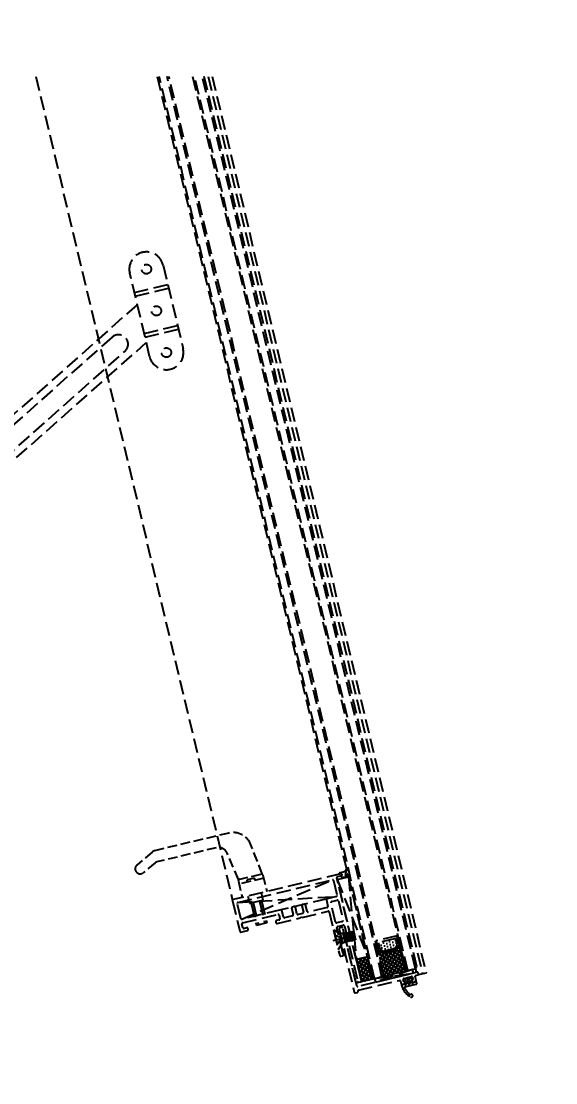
# Model space of a CAD drawing. Extents: x 220580 to 2027826, y -309201 to 71987.
# Drawn here: x 323777 to 324057, y -164420 to -163863 of the extents above; entities that cross this region are included whole.
import ezdxf

# ---------------------------------------------------------------- set-up
doc = ezdxf.new("R2010")
doc.units = 0
doc.linetypes.add('ZN-DASH', pattern=[0.35, 0.25, -0.1])
for name, color, linetype in [('!ZN1-填充-8', 8, 'Continuous'), ('!ZN4-辅助材料-1', 1, 'Continuous'), ('20剖面图$0$A-SFCE', 30, 'Continuous'), ('4玻璃幕墙', 4, 'Continuous'), ('DIM', 173, 'Continuous')]:
    doc.layers.add(name, color=color, linetype=linetype)
doc.styles.add('DHTEXT-1', font='ROMANS.shx', dxfattribs={"width": 0.7, "bigfont": 'CHINESE.shx'})
doc.dimstyles.new('ZN200', dxfattribs={"dimscale": 200, "dimtxt": 2.5, "dimasz": 1.5, "dimexe": 1, "dimexo": 2, "dimgap": 0.9, "dimtad": 1, "dimdec": 0, "dimdsep": 46, "dimtxsty": 'DHTEXT-1', "dimblk": 'ARCHTICK', "dimcen": 2.5, "dimclrd": 173, "dimclre": 173, "dimclrt": 7, "dimazin": 2, "dimtfac": 1, "dimtdec": 0, "dimtix": 1, "dimtmove": 2, "dimatfit": 3, "dimfxl": 0, "dimtolj": 1, "dimtzin": 0, "dimarcsym": 0})

# ---------------------------------------------------------------- blocks, each defined once
blk = doc.blocks.new('风撑')
at = {"layer": '!ZN4-辅助材料-1', "linetype": 'ZN-DASH', "ltscale": 30}
for p, q in [((-9, 355.9999999999927), (9, 355.9999999999927)), ((-9, 355.9999999999927), (-9, 0)), ((-8, 0), (-8, 355.9999999999927)), ((8, 355.9999999999927), (8, 0)), ((9, 355.9999999999927), (9, 0)), ((-1.25, 345.7499999999964), (-1.25, 346.2499999999964)), ((-1.25, 346.2499999999964), (-0.25, 346.2499999999964)), ((-1.25, 345.7499999999964), (-0.25, 345.7499999999964)), ((-0.25, 347.2499999999964), (0.25, 347.2499999999964)), ((-0.25, 346.2499999999964), (-0.25, 347.2499999999964)), ((-0.25, 344.7499999999964), (-0.25, 345.7499999999964)), ((0.25, 346.2499999999964), (0.25, 347.2499999999964)), ((0.25, 346.2499999999964), (1.25, 346.2499999999964)), ((0.25, 344.7499999999964), (0.25, 345.7499999999964)), ((0.25, 345.7499999999964), (1.25, 345.7499999999964)), ((1.25, 345.7499999999964), (1.25, 346.2499999999964)), ((-0.25, 344.7499999999964), (0.25, 344.7499999999964)), ((-2.616948946972116, 334.8032638386976), (-3.852704278135207, 330.9999999999964)), ((2.705703834726592, 334.5301043818145), (3.852704278138845, 330.9999999999964)), ((-3.852704278138845, 330.9999999999964), (3.852704278138845, 330.9999999999964)), ((185.7447231561937, 267.1854462485717), (203.2525515795687, 271.3658701382883)), ((186.2092146995001, 265.2401319793062), (203.717043122876, 269.4205558690264)), ((190.8541301325185, 245.7869892866693), (208.3619585558972, 249.9674131763932)), ((191.3186216758204, 243.8416750174074), (208.8264500992, 248.0220989071277)), ((-8, 111.0076035781167), (8, 111.0076035781167)), ((-8, 58.32390508476237), (8, 58.32390508476237)), ((-3.852704278138845, 24.99999999999636), (3.852704278138845, 24.99999999999636)), ((-2.616948946972116, 21.19673616129512), (-3.852704278135207, 24.99999999999636)), ((2.705703834726592, 21.46989561817827), (3.852704278138845, 24.99999999999636)), ((-0.25, 11.24999999999636), (0.25, 11.24999999999636)), ((-0.25, 11.24999999999636), (-0.25, 10.24999999999636)), ((0.25, 11.24999999999636), (0.25, 10.24999999999636)), ((-1.25, 10.24999999999636), (-1.25, 9.749999999996362)), ((-1.25, 10.24999999999636), (-0.25, 10.24999999999636)), ((-1.25, 9.749999999996362), (-0.25, 9.749999999996362)), ((-0.25, 9.749999999996362), (-0.25, 8.749999999996362)), ((-0.25, 8.749999999996362), (0.25, 8.749999999996362)), ((0.25, 10.24999999999636), (1.25, 10.24999999999636)), ((0.25, 9.749999999996362), (1.25, 9.749999999996362)), ((0.25, 9.749999999996362), (0.25, 8.749999999996362)), ((1.25, 10.24999999999636), (1.25, 9.749999999996362)), ((-9, 0), (9, 0))]:
    blk.add_line(p, q, dxfattribs=at)
for points in [[(-2.5, 343.4999999999964, 0.9999999999999999), (2.5, 343.4999999999964), (2.5, 348.4999999999964, 0.9999999999999999), (-2.5, 348.4999999999964)], [(193.7572022781596, 233.6287751037707), (183.3061425538554, 277.3983461622047, -0.9999999999999999), (200.8139709772349, 281.5787700519249), (211.2650307015347, 237.809198993491, -0.9999999999999999)], [(22.93916377495043, 96.30616944273788), (180.7668463900773, 236.3469585019957, 1), (174.1298421692527, 243.8269434600588), (16.30215955413041, 103.786154400801, 1)], [(-2.5, 12.49999999999636, -0.9999999999999999), (2.5, 12.49999999999636), (2.5, 7.499999999996362, -0.9999999999999999), (-2.5, 7.499999999996362)]]:
    blk.add_lwpolyline(points, format="xyb", close=True, dxfattribs=at)
blk.add_lwpolyline([(187.2628429357355, 260.8274831980489), (-5.80060302514903, 89.52193740989605, 0.9999999999998205), (6.146004572313359, 76.05796448538604), (192.0042314519405, 240.9703063135785)], format="xyb", dxfattribs=at)
for centre, radius in [((0, 345.9999999999964), 2), ((192.0600567655465, 279.488558107063), 2.5), ((197.2855866276968, 257.6037725778478), 2.5), ((197.2855866276968, 257.6037725778478), 2.5), ((202.5111164898435, 235.7189870486291), 2.5), ((0.1727007735753432, 82.78995094764105), 2.5), ((0, 9.999999999996362), 2)]:
    blk.add_circle(centre, radius, dxfattribs=at)
for centre, start, end in [((0, 333.8019667477311), 15.06214812451617, 159.0621481235429), ((0, 22.19803325226167), 200.9378518764571, 344.9378518754838)]:
    blk.add_arc(centre, 2.801966747737565, start, end, dxfattribs=at)
blk = doc.blocks.new('20201118141255')
at = {"layer": '!ZN1-填充-8', "linetype": 'ZN-DASH', "ltscale": 20}
for p, q in [((-40.30812096272348, 34.22408561516249), (-49.88993809213207, 29.30549660574661)), ((0.9188958572958654, 34.49999797795363), (-39.16644054236167, 34.49999797800456)), ((-40.29308535698146, 28.24258519426849), (-47.54224838719165, 24.67099811200796)), ((-7.232601967811206, 28.4999979779609), (-39.18818600527811, 28.49999797799001)), ((-50.88964606185255, 25.79127108337752), (-50.78853612897728, 25.62344744308257)), ((0.2400063855502594, 9.599999840350165), (-2.348101880834292, 24.56848237197892)), ((13.04000638553498, 9.599991326283543), (10.84305852816397, 25.72922345845336)), ((5.853420589119196e-06, 8.799999999990405), (0, 0)), ((13.28000478914782, 7.199991166647351), (4.789160811924376e-06, 7.199999999992315)), ((0.2400063855502594, 9.599999840350165), (13.04000638553498, 9.599991326283543)), ((4.640004789157501, 7.199996913642735), (4.64000558735097, 8.39999691364119)), ((8.640005587345513, 8.399994252995612), (4.640005587350061, 8.39999691364119)), ((8.640004789153863, 7.199994252997385), (8.640005587345513, 8.399994252995612)), ((13.28000585340578, 8.79999116664635), (13.27999999998337, -8.83334428181115e-06))]:
    blk.add_line(p, q, dxfattribs=at)
for centre, radius, start, end in [((-39.16644054236167, 31.99999797800456), 2.5, 90, 117.1725761847403), ((0.9188958572813135, 24.49999797795363), 10, 7.060801327916515, 90), ((-48.74825767177026, 27.08140896858868), 2.5, 117.1725761847403, 211.0680090646244), ((-39.18818600527811, 25.99999797799001), 2.5, 90, 116.2289873016038), ((-7.232601967811206, 23.4999979779609), 5, 12.33908727796826, 90), ((-48.647147738895, 26.91358532827917), 2.5, 211.0680090638736, 296.2289873016038), ((0.800005853418952, 8.799999467860744), 0.7999999999992723, 89.99996188904312, 179.9999618890562), ((12.48000585340742, 8.799991698775557), 0.7999999999992723, 359.9999618890562, 89.99996188904312)]:
    blk.add_arc(centre, radius, start, end, dxfattribs=at)
blk = doc.blocks.new('20201207134444修')
at = {"layer": '!ZN1-填充-8', "linetype": 'ZN-DASH', "ltscale": 30}
for points in [[(80.5375009420386, -4.673340905443183), (81.64066528424155, -9.29346302873455), (81.88382960652234, -9.23540174755908), (80.7806652643194, -4.61527962427499)], [(69.10877779495786, -7.40222112039919), (70.21194213718991, -12.02234324368328), (70.4551064594707, -11.96428196251509), (69.35194211723865, -7.344159839230997)]]:
    blk.add_hatch(color=256, dxfattribs=at).paths.add_polyline_path(points)
h = blk.add_hatch(dxfattribs=at)
h.set_pattern_fill('ANSI37', color=256, scale=0.5, angle=103.429287744365, style=0)
h.set_pattern_definition([(148.4292877443649, (89.57773481679033, -15.62319131504046), (-0.8311363589732774, -1.352541534590581), []), (238.429287744365, (89.57773481679033, -15.62319131504046), (1.352541534590581, -0.8311363589732774), [])])
h.paths.add_polyline_path([(86.10791788175993, -22.6203599101791), (72.49071583418117, -25.8717916556634), (73.23112799861701, -24.66688924186747), (70.21194137781276, -12.02234448341187), (70.45510570009355, -11.9642832022364), (72.86491052767087, -13.44510753110808), (80.15984019602183, -11.70326909603318), (81.64066452489351, -9.293464268455864), (81.8838288471743, -9.235402987280395), (84.903015467964, -21.87994774575054)])
h = blk.add_hatch(dxfattribs=at)
h.set_pattern_fill('DOTS', color=256, angle=103.4292877443649, style=0)
h.set_pattern_definition([(103.4292877443649, (89.57773481679033, -15.62319131504046), (-1.728438014178539, 0.4033575878083224), [0, -1.587499999999998])])
h.paths.add_polyline_path([(73.03555362251063, -12.37624959632376), (79.52470806491328, -10.82680921336578), (80.57181083370233, -9.122816877475998), (79.78547901881393, -5.829609442072979), (70.5452347722312, -8.035938126507972), (71.33156785275787, -11.32915086242429)])
h = blk.add_hatch(dxfattribs=at)
h.set_pattern_fill('ANSI36', color=256, scale=0.2, angle=13.42928774436842, style=0)
h.set_pattern_definition([(58.42928774436842, (-109914.7726106533, -98208.03986952917), (0.02038941872249217, 0.6396168089013601), [0.7937500000000001, -0.15875, 0, -0.15875])])
h.paths.add_polyline_path([(52.60985082222032, -13.65498156551985), (52.60989875234372, -13.65497012105698, 0.4142135623737137), (52.98010483456892, -13.05251891416628), (53.32847252170905, -14.5115048483749), (51.86943865776993, -14.85988397933033, 0.4142135623716743), (52.23964473999513, -14.25743277243237), (52.00739961532236, -13.2847754833092, 0.4142135623730947)])
h = blk.add_hatch(dxfattribs=at)
h.set_pattern_fill('ANSI37', color=256, angle=103.4292877443649, style=0)
h.set_pattern_definition([(148.4292877443649, (49002.44436875885, -21449.24623897429), (-0.8311363589732776, -1.352541534590581), []), (238.4292877443648, (49002.44436875885, -21449.24623897429), (1.352541534590581, -0.8311363589732776), [])])
h.paths.add_polyline_path([(59.00454491768323, -16.75459932001104), (61.67536385098356, -27.94015814281738), (61.7914864133345, -28.42648678737896), (68.60008743710932, -26.80077091464045), (67.39518502332794, -26.06035875020461), (64.84048865237855, -15.36112857198896)])
for p, q in [((-109.1396507808822, 446.3179613244465), (-5.915320092914044, 14.00924652499089)), ((68.60008743709477, -26.80077091464045), (-44.36829329252942, 446.3179613244465)), ((72.49071583131445, -25.87179165634734), (-40.25584894517669, 446.3179613244465)), ((86.10791976400651, -22.62035946075048), (-25.86228803238191, 446.3179613244465)), ((89.99854768005025, -21.69137819980824), (-21.74984368501464, 446.3179613244465)), ((-18.66550950655164, 446.3179613244465), (93.72937716699471, -24.39894149097563)), ((-1.045103061012924, 4.376957800992386), (46.47021519583359, 24.97537539052064)), ((49.01800431072479, 25.06966514141095), (64.8404886523349, -15.36112857195985)), ((54.85394804543466, 26.46313588947669), (59.00454491761047, -16.75459932003287)), ((9.142068156506866, 18.11835331316252), (9.978150605340488, 14.61678707236206)), ((-3.135309183111531, 13.13087340301354), (48.5604213179322, 16.22145978849949)), ((2.138935674913228, 16.446188415488), (2.97501812374685, 12.9446221746839)), ((9.681985739560332, 14.13482610684514), (3.456979089256492, 12.64845730891466)), ((3.846042004908668, 12.7413553587794), (6.63298350101104, 1.069467889443331)), ((4.865860837016953, 12.9848614266084), (7.652802333148429, 1.312973957265058)), ((8.273103991799871, 13.79842198914776), (11.0600454879168, 2.126534519808047)), ((9.292922823922709, 14.04192805696948), (12.07986432005418, 2.370040587633412)), ((43.69713487160334, 15.0602341649319), (19.38070001034066, 9.25410541922247)), ((12.07986432005418, 2.370040587633412), (6.63298350101104, 1.069467889443331)), ((46.95300744849374, -6.780795961272815), (58.50624012218032, -4.022186127407622)), ((47.11249666917138, -1.39653507867115), (47.30702812700474, -1.35008605373514)), ((47.11249666917138, -1.39653507867115), (49.52784596581478, -11.51217088544581)), ((47.30702812700474, -1.35008605373514), (49.72237742363359, -11.46572186050253)), ((47.30702812700474, -1.35008605373514), (50.10148457399919, -3.067278684993653)), ((47.71633399333223, -3.925444030366634), (51.43267464265227, -5.71116858309324)), ((50.31228976037528, -3.171823470129311), (51.5804022358061, -8.482758820729941)), ((51.92198484898836, -3.024055723162746), (51.08401883712213, -3.224140093141614)), ((51.92198484898836, -3.024055723162746), (53.08321047238132, -7.887342168727628)), ((52.01925057789776, -3.000831210698379), (51.96728608466219, -3.213780166854121)), ((52.01925057789776, -3.000831210698379), (53.95860203258053, -7.678321556519222)), ((52.01925057789776, -3.000831210698379), (52.39182786867605, -3.357041712111823)), ((52.39182786867605, -3.357041712111823), (52.68202280979312, -3.287750749059342)), ((52.79737640918756, -2.815035110954341), (52.68202280979312, -3.287750749059342)), ((52.79737640918756, -2.815035110954341), (54.73672786387033, -7.49252545678246)), ((52.79737640918756, -2.815035110954341), (53.16995369996584, -3.171245612367784)), ((53.16995369996584, -3.171245612367784), (53.46014864106837, -3.101954649322579)), ((53.57550224047736, -2.629239011217578), (53.46014864106837, -3.101954649322579)), ((53.57550224047736, -2.629239011217578), (55.51485369516013, -7.306729357038421)), ((53.57550224047736, -2.629239011217578), (53.94807953125564, -2.985449512623745)), ((53.94807953125564, -2.985449512623745), (54.23827447237272, -2.91615854957854)), ((54.35362807176716, -2.443442911473539), (54.23827447237272, -2.91615854957854)), ((54.35362807176716, -2.443442911473539), (56.29297952644993, -7.120933257294382)), ((54.35362807176716, -2.443442911473539), (54.72620536253089, -2.799653412894259)), ((54.72620536253089, -2.799653412894259), (55.01640030366252, -2.730362449834502)), ((55.13175390305696, -2.257646811736777), (55.01640030366252, -2.730362449834502)), ((55.13175390305696, -2.257646811736777), (57.07110535773973, -6.935137157550344)), ((55.13175390305696, -2.257646811736777), (55.50433119383524, -2.61385731315022)), ((55.50433119383524, -2.61385731315022), (55.79452613495232, -2.544566350090463)), ((55.90987973434676, -2.071850711992738), (55.79452613495232, -2.544566350090463)), ((55.90987973434676, -2.071850711992738), (57.84923118902952, -6.749341057813581)), ((55.90987973434676, -2.071850711992738), (56.28245702512504, -2.428061213406181)), ((56.28245702512504, -2.428061213406181), (56.57265196624212, -2.3587702503537)), ((56.68800556563656, -1.886054612248699), (56.57265196624212, -2.3587702503537)), ((56.68800556563656, -1.886054612248699), (58.62735702031932, -6.563544958069542)), ((56.68800556563656, -1.886054612248699), (57.06058285641484, -2.242265113662143)), ((57.06058285641484, -2.242265113662143), (57.35077779753192, -2.172974150616938)), ((57.46613139692636, -1.700258512504661), (57.35077779753192, -2.172974150616938)), ((57.46613139692636, -1.700258512504661), (58.62735702031932, -6.563544958069542)), ((51.43267464265227, -5.71116858309324), (48.92400864165393, -8.983261933750327)), ((49.72237742363359, -11.46572186050253), (51.43957005490665, -8.671265413508081)), ((53.08321047238132, -7.887342168727628), (52.2452444605151, -8.087426538706495)), ((52.93805726944993, -7.279431363032927), (53.18047620129073, -7.864117656255985)), ((53.04725199843233, -7.736745802747464), (53.18047620129073, -7.864117656255985)), ((53.29582980068517, -7.39140201815826), (53.18047620129073, -7.864117656255985)), ((53.29582980068517, -7.39140201815826), (53.58602474180225, -7.322111055105779)), ((53.58602474180225, -7.322111055105779), (53.95860203258053, -7.678321556519222)), ((54.07395563197497, -7.205605918414221), (53.95860203258053, -7.678321556519222)), ((54.07395563197497, -7.205605918414221), (54.36415057309205, -7.13631495536174)), ((54.36415057309205, -7.13631495536174), (54.73672786387033, -7.49252545678246)), ((54.85208146326477, -7.019809818670183), (54.73672786387033, -7.49252545678246)), ((54.85208146326477, -7.019809818670183), (55.14227640438185, -6.950518855624978)), ((55.14227640438185, -6.950518855624978), (55.51485369516013, -7.306729357038421)), ((55.63020729455457, -6.834013718926144), (55.51485369516013, -7.306729357038421)), ((55.63020729455457, -6.834013718926144), (55.9204022356862, -6.764722755880939)), ((55.9204022356862, -6.764722755880939), (56.29297952644993, -7.120933257294382)), ((56.40833312584436, -6.648217619189381), (56.29297952644993, -7.120933257294382)), ((56.40833312584436, -6.648217619189381), (56.69852806696144, -6.578926656151452)), ((56.69852806696144, -6.578926656151452), (57.07110535773973, -6.935137157550344)), ((57.18645895713416, -6.462421519452619), (57.07110535773973, -6.935137157550344)), ((57.18645895713416, -6.462421519452619), (57.47665389825124, -6.393130556407414)), ((57.47665389825124, -6.393130556407414), (57.84923118902952, -6.749341057813581)), ((57.96458478842396, -6.27662541970858), (57.84923118902952, -6.749341057813581)), ((57.96458478842396, -6.27662541970858), (58.25477972954104, -6.207334456663375)), ((58.25477972954104, -6.207334456663375), (58.62735702031932, -6.563544958069542)), ((49.52784596581478, -11.51217088544581), (49.72237742363359, -11.46572186050253)), ((53.32842459157109, -14.51151629284504), (51.8693907277775, -14.8598954243098)), ((88.5395379789552, -22.03974963997462), (69.06455315672792, -28.74609048654384)), ((89.99852394071058, -21.69138207056676), (90.463014401088, -23.63669753259455)), ((68.60006266826531, -26.80077490690746), (89.00402846743236, -23.98506521961099))]:
    blk.add_line(p, q, dxfattribs=at)
for points in [[(-45.39640464397962, 446.3179613244465), (67.39518502331339, -26.06035875020461), (68.60008743709477, -26.80077091464045), (72.49071659354377, -25.87179041593481), (73.2311287579796, -24.66688800214615), (-39.22773653532204, 446.3179613244465)], [(-26.89040031800687, 446.3179613244465), (84.90301622732659, -21.87994650602195), (86.10791864112252, -22.62035867045779), (89.99854779757152, -21.69137817175215), (90.73895996200736, -20.48647575796349), (-20.72173220934928, 446.3179613244465)], [(-16.60928680370353, 446.3179613244465), (95.67469174518465, -23.93445124162963), (91.49228999887146, -24.93309940465178)], [(69.43322948788409, -7.684590177857899), (69.5304937310284, -7.661366020154674), (70.54275258991402, -11.90077022265177), (72.88197902332467, -13.33822414992028), (80.09632634652371, -11.61562667155522), (81.53378116356907, -9.276398790163512), (80.52152243378805, -5.036995128364651), (80.61878667690326, -5.013770970661426), (80.52152243378805, -5.036995128364651)]]:
    blk.add_lwpolyline(points, dxfattribs=at)
for points in [[(59.73002574442944, -28.40465314675021, 0.4142135623730951), (60.33247695132741, -28.7748592289754), (61.30513424043602, -28.54261410429535, 0.414213562373095), (61.67534032266121, -27.94016289739739), (48.78573585573758, 26.04231684664774, -0.414213562373125), (49.15594193794823, 26.6447680535457), (51.10125651612179, 27.1092583028767, 0.414213562373095), (51.47146259834699, 27.71170950977466), (51.47146259834699, 27.71170950977466, 0.4142135623731314), (50.86901139144902, 28.08191559199258), (-5.545114010717953, 14.61169773188522, 0.414213562373095), (-5.915320092914044, 14.00924652498725), (-2.08327553574054, -2.039598745370313, 0.414213562373095), (-1.480824328857125, -2.409804827588232), (1.923476183044841, -1.596946891218977, 0.414213562373095), (2.293682265255484, -0.9944956843282853), (2.177559702904546, -0.508167039766704, 0.414213562373095), (1.57510849602113, -0.1379609575560607), (0.1161225623509381, -0.4863286445652193, -0.414213562373095), (-0.4863286445470294, -0.1161225623473001), (-0.950818893907126, 1.829192015877197, -0.414213562373095), (-0.5806128116819309, 2.431643222775165), (17.89987568145443, 6.844300591637875, -0.4142135623730951), (18.5023268883524, 6.474094509419956), (18.96681713769794, 4.528779931195459, -0.414213562373095), (18.5966110554873, 3.926328724297491), (17.13762512181711, 3.577961037281057, 0.414213562373095), (16.76741903959191, 2.975509830390365), (16.88354160194285, 2.48918118583606, 0.414213562373095), (17.48599280884082, 2.118975103610865), (29.64619603448955, 5.022513632397022), (30.01443304926215, 5.62449467739134), (30.61886132805375, 5.254760668332892), (44.23404377787665, 8.505710186680517), (44.23404377787665, 8.505710186680517, -0.4142135623748016), (44.83649498477462, 8.13550410444077), (50.29425511629961, -14.7219409412246, 0.4142135623746345), (50.89670632319758, -15.0921470234498), (51.86939072782116, -14.8598954243098, 0.4142135623667018), (52.23959681001725, -14.25744421741183), (48.87203684409906, -0.1538898284743482, -0.414213562371507), (49.24224292632425, 0.4485613784163434), (52.16021479360643, 1.14529675243466, -0.4142135623735458), (52.76266600048984, 0.7750906702240172), (59.73002574442944, -28.40465314675021)], [(51.42043266116525, 27.22125897090154, 0.3618534171074458), (51.53391139020096, 27.45069667933421), (51.42489561336697, 27.90635190818284, 0.414081483490272), (51.06345633935416, 28.12834397382539), (50.26822252519196, 27.93846293516981, -0.3937739410618442), (50.11403431740473, 28.02316227870324), (50.09321348984668, 28.13311604746559, -0.3394542588623574), (50.37967338951421, 28.70076558123401), (53.10684193027555, 29.55920323210739, 0.309008888142426), (53.49443866556976, 30.11857861807221, -0.1661979340469599), (53.6385513155692, 30.56639817402174, -0.6152007887052839), (53.89215282986697, 30.49101996798709), (53.98985597978754, 30.08183298906079, -0.2808368407751581), (53.71612952690339, 29.23935391320265, 0.1476144348271703), (53.27826319760061, 27.68027290435566), (53.24244510990684, 27.3478027036399, 0.6113350585262082), (53.36432564325514, 27.29506123713509), (54.17766806244617, 27.48088651068974, 0.27377715356219), (54.25527722120751, 27.69528384281148), (54.23302579160372, 27.81279255061963, -1.027808333890914), (54.51880963757867, 27.86654157421435), (54.59382302832091, 27.55238074365479, -0.2526260446995272), (54.42629957635654, 27.09286382031132), (53.44870540036936, 26.5818520605535, -0.2872123488507331), (50.61483192586456, 26.99311352879886, 0.009768788420780914), (51.42043266116525, 27.22125897090154, 0.03000101241163357)], [(59.73002574440034, -28.40465314676476, -0.4142135623730951), (59.35981966218969, -29.00710435366273), (59.35986759228399, -29.00709290920713, -0.4142135623730951), (58.75741638540057, -28.63688682698194), (52.02230753054027, -0.4298244407582388, 0.414213562373095), (51.41985632364231, -0.05961835854759556), (50.4471990345337, -0.2918634832203679, 0.4142135623730951), (50.0769929523085, -0.8943146901183354), (52.98005690443097, -13.05253035862916, -0.4142135623773572), (52.60985082222032, -13.65498156551985), (52.60980289209692, -13.65499300997544, -0.4142135623730951), (52.00735168519896, -13.2847869277648), (48.87203684406995, -0.1538898284889001, -0.414213562371507), (49.24224292629515, 0.4485613784017914), (52.16021479357732, 1.145296752427384, -0.4142135623735458), (52.76266600046074, 0.7750906702094653), (59.73002574440034, -28.40465314676476)], [(85.14464776373643, -31.07301744139477), (90.39699444155849, -29.81889440885061, 0.4142135623730951), (90.76720052376913, -29.21644320195992), (90.65158285290818, -28.73222907487434, 0.4142135623560464), (90.04913164605387, -28.36202299264914), (89.46923003753182, -28.50048833171968), (88.83446255551826, -29.09603636568136, -0.5758670014067166), (88.0060247151705, -28.84752034236953), (87.75108438507596, -27.7798140957857), (88.37763375019131, -27.63021049226882, 0.6911292322205898), (88.44867580202117, -27.0734621346528), (86.5352810324257, -26.4248399651442, 0.2882140078519263), (85.49994942398916, -26.6720500687552), (84.08600407389167, -28.11515405508908, 0.6911292322205898), (84.40091566607589, -28.57974677558741), (85.02764397561259, -28.430100444868), (85.2826087212743, -29.49790894538819, -0.575867001408691), (84.65581611769449, -30.09389594297318), (83.82025865300966, -29.84931497207799), (82.8476013638865, -30.08156009681625, 0.4142135623517843), (82.69951893102552, -30.32254057957107), (82.70195423121913, -30.33078904435752, 0.2125796514072897), (87.45910499765887, -36.44398822053699, 2.116586426197153), (87.34524363667879, -35.29086774544339, -0.1271993843893061), (84.3556778755592, -31.89485688846253, -0.4846608248026296), (84.68561233318178, -31.18262309796773), (85.14464776373643, -31.07301744139477)]]:
    blk.add_lwpolyline(points, format="xyb", dxfattribs=at)
for points in [[(33.19938478617405, 8.441200565455802), (32.3865268498048, 11.84550107735049, 0.4142135623730951), (31.78407564290683, 12.21570715956841), (30.81141835379822, 11.98346203489564, 0.4142135623730951), (30.44121227157302, 11.38101082799767), (31.25407020794228, 7.976710316110257, -0.4142135623730951), (30.88386412571708, 7.374259109212289), (28.45226182686747, 6.793656069083227, -0.4142135623730951), (27.84981061998405, 7.163862151301146), (27.0369526836148, 10.56816266319584, 0.4142135623730951), (26.43450147671683, 10.93836874542103), (25.46184418760822, 10.70612362074098, 0.4142135623730951), (25.09163810538303, 10.10367241385029), (25.90449604175228, 6.699371901948325, -0.4142135623730951), (25.53428995954164, 6.096920695050358), (21.3984603604913, 5.109392742884665, -0.414213562373095), (20.79600915359333, 5.479598825109861), (19.98315121722408, 8.88389933700455, 0.4142135623730951), (19.38070001032611, 9.25410541922247), (-1.045103061027476, 4.376957800999662, -0.414213562373095), (-1.647554267925443, 4.747163883217581), (-3.505515265351278, 12.52842219611557, -0.414213562373095), (-3.135309183126083, 13.13087340301354), (46.47021519583359, 24.97537539052064, -0.4142135623726375), (47.072666402717, 24.60516930831), (48.93062740014284, 16.82391099540473, -0.4142135623734532), (48.5604213179322, 16.22145978851404), (43.69713487160334, 15.06023416494645, 0.414213562373095), (43.32692878937814, 14.45778295804848), (44.1397867257474, 11.05348244616107, -0.4142135623730951), (43.7695806435222, 10.4510312392631), (33.80183599305747, 8.070994483245158, -0.414213562373095)], [(49.62736277416116, 13.90593912807162), (52.06593062696629, 3.693062537840888, -0.4142135623729509), (51.69572454475565, 3.09061133094292), (48.77775267662946, 2.393875956735428, -0.414213562373671), (48.17530146974605, 2.764082038946071), (45.73673361697001, 12.97695862917681, -0.414213562373095), (46.10693969916611, 13.57940983607477), (49.02491156727774, 14.27614521028227, -0.4142135623726824)], [(59.91864176956005, -33.50017227059652), (59.87219274461677, -33.30564081277771, -0.4142135623787779), (60.09431639392278, -32.94417008864184), (81.68731089562061, -27.7883276800676, -0.414213562373095), (82.28976210250403, -28.15853376227824), (82.63812978952774, -29.61751969598845, 0.4142135623730951), (83.2405809964257, -29.98772577820273), (84.45989429039764, -29.69658564987549, 0.2679491924305389), (84.82300596998539, -29.35285623866002), (84.9218016169034, -29.02083301635503, 0.577350269198918), (84.56458753434708, -28.64347628960968), (84.46732180543768, -28.66670080208132, -0.414213562373095), (83.86487059853971, -28.2964947198634), (83.63262547389604, -27.32383743097671, -0.4142135623560464), (84.00283155609213, -26.72138622409329), (87.89346071248292, -25.79240572514391, -0.4142135623901437), (88.49591191940999, -26.16261180735819), (88.72815704408276, -27.13526909647408, -0.414213562373095), (88.35795096188667, -27.73772030336841), (88.26068523294816, -27.76094481583641, 0.577350269198918), (88.11249176261481, -28.25897964930846), (88.35063448431902, -28.5105508004599, 0.2679491924305389), (88.8298687262577, -28.6531500337951), (90.24371079464618, -28.31556152125268, 0.4142135623787779), (90.46583444399585, -27.95409079710225), (89.90844614477828, -25.61971330332017, -0.4142135623787779), (90.13056979412795, -25.25824257918066), (91.49228999887418, -24.93309940463951, 0.4142135623787779), (91.7144136482093, -24.57162868049272), (91.55184206091508, -23.89076857803957, 0.414213562373095), (90.94939085401711, -23.52056249582165), (89.04300630833313, -23.9757572714625), (59.82435760242515, -30.95240648551408, -0.4142135623730951), (59.22190639552718, -30.58220040329979), (52.02230753051117, -0.4298244407655147, 0.4142135623734228), (51.4198563236132, -0.05961835855487152), (50.44719903450459, -0.2918634832276439, 0.4142135623730951), (50.07699295229395, -0.8943146901256114), (57.97332719132828, -33.96466251994934, 0.4142135623730951), (58.57577839822625, -34.33486860216362), (59.54843568732031, -34.10262347748721, 0.414213562373095)], [(87.22792329944787, -29.03341869604265), (86.9032850163785, -27.67381300877241, 0.4142135623730951), (86.30083380948054, -27.30360692655449), (86.10630235171993, -27.35005595146868, 0.4142135623730951), (85.73609626949474, -27.95250715836664), (86.0607345525641, -29.31211284564415, 0.414213562373095), (86.66318575946207, -29.68231892785479), (86.85771721722267, -29.63586990294061, 0.414213562373095)]]:
    blk.add_lwpolyline(points, format="xyb", close=True, dxfattribs=at)
for points in [[(54.85394804540556, 26.46313588946941), (64.8404886523349, -15.36112857195985), (59.00454491761047, -16.75459932003287), (49.01800431068114, 25.0696651413964)], [(72.8649113457941, -13.44510627735872), (80.15984089662379, -11.70326787033991), (81.64066522548092, -9.293463042762596), (80.47943960211705, -4.430176597197715), (69.2938807773171, -7.100995530985529), (70.45510640071006, -11.96428197654313)], [(80.5375009420386, -4.673340905443183), (81.64066528424155, -9.29346302873455), (81.88382960652234, -9.23540174755908), (80.7806652643194, -4.61527962427499)], [(69.10877779495786, -7.40222112039919), (70.21194213718991, -12.02234324368328), (70.4551064594707, -11.96428196251509), (69.35194211723865, -7.344159839230997)], [(86.10791788175993, -22.6203599101791), (72.49071583418117, -25.8717916556634), (73.23112799861701, -24.66688924186747), (70.21194137781276, -12.02234448341187), (70.45510570009355, -11.9642832022364), (72.86491052767087, -13.44510753110808), (80.15984019602183, -11.70326909603318), (80.15984019602183, -11.70326909603318), (81.64066452489351, -9.293464268455864), (81.8838288471743, -9.235402987280395), (84.903015467964, -21.87994774575054), (86.10791788175993, -22.6203599101791)], [(73.03555362251063, -12.37624959632376), (79.52470806491328, -10.82680921336578), (80.57181083370233, -9.122816877475998), (79.78547901881393, -5.829609442072979), (70.5452347722312, -8.035938126507972), (71.33156785275787, -11.32915086242429)], [(59.00454491768323, -16.75459932001104), (61.67536385098356, -27.94015814281738), (61.7914864133345, -28.42648678737896), (68.60008743710932, -26.80077091464045), (67.39518502332794, -26.06035875020461), (64.84048865237855, -15.36112857198896)], [(69.06455315672792, -28.74609048654384), (89.00402846743236, -23.98506521961099), (88.5395379789552, -22.03974963997462), (68.60006266826531, -26.80077490690019)]]:
    blk.add_lwpolyline(points, close=True, dxfattribs=at)
for centre, radius, start, end in [((3.364081039384473, 13.03752022455592), 0.3999999999996362, 193.429287744386, 283.4292877441397), ((9.589087689702865, 14.52388902249004), 0.3999999999996362, 283.4292877441397, 13.42928774438595), ((50.78210017504171, -1.959685617290233), 1.3, 238.4292877446236, 283.4292877441397), ((52.54716312259552, -9.351881014557875), 1.3, 103.4292877441397, 148.4292877447175)]:
    blk.add_arc(centre, radius, start, end, dxfattribs=at)
for p in [(82.34831885743188, -11.18071656419488), (67.62742815107049, -27.03301651613583), (73.4633741217549, -25.63954629257933), (85.13526159110188, -22.85260479645513)]:
    blk.add_point(p, dxfattribs=at)
at = {"layer": '!ZN1-填充-8', "linetype": 'ZN-DASH', "ltscale": 30, "rotation": 13.42932585530589}
blk.add_blockref('20201118141255', (-0.8179424839909188, 15.74016323647083), dxfattribs=at)
blk = doc.blocks.new('A$C127fa938')
at = {"ltscale": 30}
blk.add_blockref('20201207134444修', (250.1527619085682, 51.18202823495812), dxfattribs=at)
blk.add_blockref('风撑', (6.999800607998623, 116.9995466682994))
blk = doc.blocks.new('20250828170426')
at = {"layer": '4玻璃幕墙', "ltscale": 50}
blk.add_blockref('A$C127fa938', (-260.000027357135, 939.9999979320273), dxfattribs=at)
blk = doc.blocks.new('_ArchTick')
at = {"color": 0, "linetype": 'ByBlock', "const_width": 0.4}
blk.add_lwpolyline([(-0.5, -0.5), (0.5, 0.5)], dxfattribs=at)
blk = doc.blocks.new('*D555')
at = {"layer": 'Defpoints', "color": 0, "ltscale": 2, "transparency": 16777216}
for p in [(323792.0995815893, -163229.3509702977), (325165.5943516268, -163229.3509702977), (323609.16453952, -164429.3509722498)]:
    blk.add_point(p, dxfattribs=at)
at = {"layer": 'DIM', "color": 173, "linetype": 'ByBlock', "lineweight": -2, "ltscale": 2, "transparency": 16777216}
for p, q in [((325165.5943516268, -163229.3509702977), (325165.5943516268, -162929.3509702977)), ((324192.0995815893, -163229.3509702977), (325365.5943516268, -163229.3509702977)), ((325165.5943516268, -164429.3509722498), (325165.5943516268, -163229.3509702977)), ((324009.16453952, -164429.3509722498), (325365.5943516268, -164429.3509722498)), ((325165.5943516268, -164429.3509722498), (325165.5943516268, -164729.3509722498))]:
    blk.add_line(p, q, dxfattribs=at)
at = {"layer": 'DIM', "color": 173, "lineweight": -2, "ltscale": 2, "transparency": 16777216, "xscale": 300, "yscale": 300, "zscale": 300}
for p, rotation in [((325165.5943516268, -163229.3509702977), 270), ((325165.5943516268, -164429.3509722498), 90)]:
    blk.add_blockref('_ArchTick', p, dxfattribs=dict(at, rotation=rotation))
at = {"layer": 'DIM', "color": 7, "ltscale": 2, "transparency": 16777216, "insert": (324735.5943516267, -163829.3509712738), "char_height": 500, "attachment_point": 5, "rotation": 90, "style": 'DHTEXT-1'}
blk.add_mtext('\\A1;1200', dxfattribs=at)
blk = doc.blocks.new('*D556')
at = {"layer": 'Defpoints', "color": 0, "ltscale": 2, "transparency": 16777216}
for p in [(323609.16453952, -164429.3509722498), (325165.5943516268, -164429.3509722498), (323975.0346236591, -165279.3509701894)]:
    blk.add_point(p, dxfattribs=at)
at = {"layer": 'DIM', "color": 173, "linetype": 'ByBlock', "lineweight": -2, "ltscale": 2, "transparency": 16777216}
for p, q in [((325165.5943516268, -164429.3509722498), (325165.5943516268, -164129.3509722498)), ((324009.16453952, -164429.3509722498), (325365.5943516268, -164429.3509722498)), ((325165.5943516268, -165279.3509701894), (325165.5943516268, -164429.3509722498)), ((324375.0346236591, -165279.3509701894), (325365.5943516268, -165279.3509701894)), ((325165.5943516268, -165279.3509701894), (325165.5943516268, -165579.3509701894))]:
    blk.add_line(p, q, dxfattribs=at)
at = {"layer": 'DIM', "color": 173, "lineweight": -2, "ltscale": 2, "transparency": 16777216, "xscale": 300, "yscale": 300, "zscale": 300}
for p, rotation in [((325165.5943516268, -164429.3509722498), 270), ((325165.5943516268, -165279.3509701894), 90)]:
    blk.add_blockref('_ArchTick', p, dxfattribs=dict(at, rotation=rotation))
at = {"layer": 'DIM', "color": 7, "ltscale": 2, "transparency": 16777216, "insert": (324735.5943516267, -164854.3509712197), "char_height": 500, "attachment_point": 5, "rotation": 90, "style": 'DHTEXT-1'}
blk.add_mtext('\\A1;850', dxfattribs=at)

msp = doc.modelspace()

# ---------------------------------------------------------------- block references
at = {"layer": '20剖面图$0$A-SFCE', "ltscale": 40}
msp.add_blockref('20250828170426', (323903.5645583125, -165329.3509701817), dxfattribs=at)

# ---------------------------------------------------------------- next in the draw order: dimensions: what is measured, and where the dimension line sits
at = {"layer": 'DIM', "ltscale": 2}
for base, p1, p2, picture, middle in [((325165.5943516268, -163229.3509702977), (323609.1645395199, -164429.3509722497), (323792.0995815892, -163229.3509702976), '*D555', (324735.5943516267, -163829.3509712738)), ((325165.5943516268, -164429.3509722498), (323975.034623659, -165279.3509701894), (323609.1645395199, -164429.3509722497), '*D556', (324735.5943516267, -164854.3509712197))]:
    dim = msp.add_linear_dim(base=base, p1=p1, p2=p2, angle=90, dimstyle='ZN200', dxfattribs=at)
    dim.commit()
    dim.dimension.update_dxf_attribs({"geometry": picture, "text_midpoint": middle})

doc.saveas('drawing.dxf')
